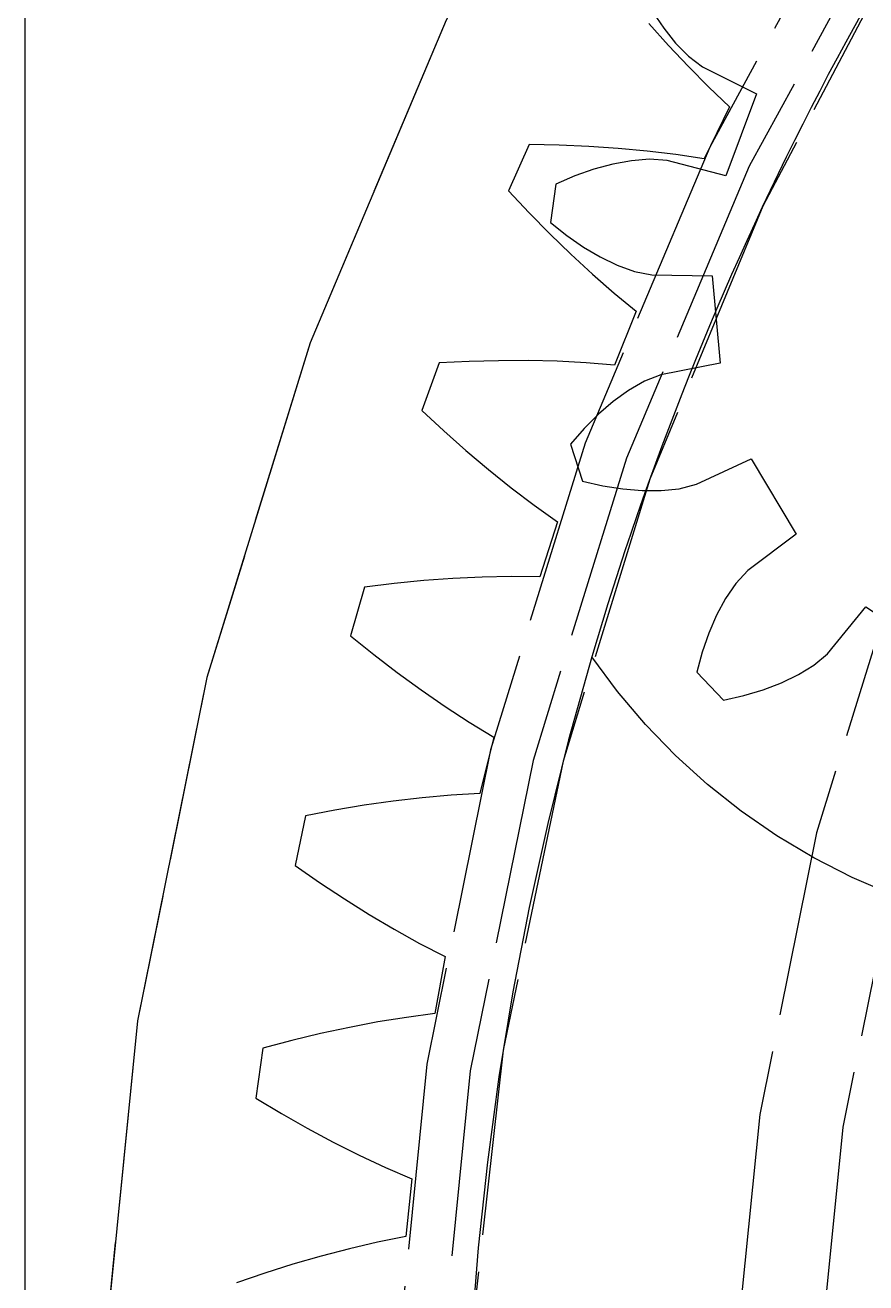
# Model space of a CAD drawing. Header units: millimetres. Extents: x -9 to 234, y -53 to 196.
# Drawn here: x 0.75 to 6.5, y 147.49 to 156.08 of the extents above; entities that cross this region are included whole.
import ezdxf

# ---------------------------------------------------------------- set-up
doc = ezdxf.new("R2010")
doc.units = ezdxf.units.MM
doc.linetypes.add('DASHED', pattern=[1.524, 1.27, -0.254])
doc.layers.add('HIDDEN', color=8, linetype='DASHED')
doc.layers.add('VISIBLE', color=7, linetype='CONTINUOUS')

msp = doc.modelspace()

# ---------------------------------------------------------------- linework, layer by layer
at = {"layer": 'HIDDEN'}
for points in [[(0.75, 81.6), (0.75, 187.1)], [(15.37911, 167.57614), (13.25, 166.48461), (11.24015, 165.18651), (9.36954, 163.69475), (7.65676, 162.02415), (6.11882, 160.19131), (4.77102, 158.21444), (3.62675, 156.11321), (2.69738, 153.90848), (1.99215, 151.62218), (1.51806, 149.27701), (1.27983, 146.8963), (1.27983, 144.5037), (1.51806, 142.12299), (1.99215, 139.77782), (2.69738, 137.49152), (3.62675, 135.28679), (4.77102, 133.18556), (6.11882, 131.20869), (7.65676, 129.37585), (9.36954, 127.70525), (11.24015, 126.21349), (13.25, 124.91539), (15.37911, 123.82386)], [(15.37911, 167.57614), (13.25, 166.48461), (11.24015, 165.18651), (9.36954, 163.69475), (7.65676, 162.02415), (6.11882, 160.19131), (4.77102, 158.21444), (3.62675, 156.11321), (2.69738, 153.90848), (1.99215, 151.62218), (1.51806, 149.27701), (1.27983, 146.8963), (1.27983, 144.5037), (1.51806, 142.12299), (1.99215, 139.77782), (2.69738, 137.49152), (3.62675, 135.28679), (4.77102, 133.18556), (6.11882, 131.20869), (7.65676, 129.37585), (9.36954, 127.70525), (11.24015, 126.21349), (13.25, 124.91539), (15.37911, 123.82386)], [(15.37911, 167.57614), (13.25, 166.48461), (11.24015, 165.18651), (9.36954, 163.69475), (7.65676, 162.02415), (6.11882, 160.19131), (4.77102, 158.21444), (3.62675, 156.11321), (2.69738, 153.90848), (1.99215, 151.62218), (1.51806, 149.27701), (1.27983, 146.8963), (1.27983, 144.5037), (1.51806, 142.12299), (1.99215, 139.77782), (2.69738, 137.49152), (3.62675, 135.28679), (4.77102, 133.18556), (6.11882, 131.20869), (7.65676, 129.37585), (9.36954, 127.70525), (11.24015, 126.21349), (13.25, 124.91539), (15.37911, 123.82386)], [(15.37911, 167.57614), (13.25, 166.48461), (11.24015, 165.18651), (9.36954, 163.69475), (7.65676, 162.02415), (6.11882, 160.19131), (4.77102, 158.21444), (3.62675, 156.11321), (2.69738, 153.90848), (1.99215, 151.62218), (1.51806, 149.27701), (1.27983, 146.8963), (1.27983, 144.5037), (1.51806, 142.12299), (1.99215, 139.77782), (2.69738, 137.49152), (3.62675, 135.28679), (4.77102, 133.18556), (6.11882, 131.20869), (7.65676, 129.37585), (9.36954, 127.70525), (11.24015, 126.21349), (13.25, 124.91539), (15.37911, 123.82386)], [(15.37911, 167.57614), (13.25, 166.48461), (11.24015, 165.18651), (9.36954, 163.69475), (7.65676, 162.02415), (6.11882, 160.19131), (4.77102, 158.21444), (3.62675, 156.11321), (2.69738, 153.90848), (1.99215, 151.62218), (1.51806, 149.27701), (1.27983, 146.8963), (1.27983, 144.5037), (1.51806, 142.12299), (1.99215, 139.77782), (2.69738, 137.49152), (3.62675, 135.28679), (4.77102, 133.18556), (6.11882, 131.20869), (7.65676, 129.37585), (9.36954, 127.70525), (11.24015, 126.21349), (13.25, 124.91539), (15.37911, 123.82386)], [(14.25, 164.75256), (12.40764, 163.56264), (10.69291, 162.19519), (9.12286, 160.6638), (7.71308, 158.9837), (6.4776, 157.17157), (5.42868, 155.24544), (4.57676, 153.22444), (3.9303, 151.12866), (3.49572, 148.97893), (3.27735, 146.79661), (3.27735, 144.60339), (3.49572, 142.42107), (3.9303, 140.27134), (4.57676, 138.17556), (5.42868, 136.15456), (6.4776, 134.22843), (7.71308, 132.4163), (9.12286, 130.7362), (10.69291, 129.20481), (12.40764, 127.83736), (14.25, 126.64744)], [(14.25, 164.75256), (12.40764, 163.56264), (10.69291, 162.19519), (9.12286, 160.6638), (7.71308, 158.9837), (6.4776, 157.17157), (5.42868, 155.24544), (4.57676, 153.22444), (3.9303, 151.12866), (3.49572, 148.97893), (3.27735, 146.79661), (3.27735, 144.60339), (3.49572, 142.42107), (3.9303, 140.27134), (4.57676, 138.17556), (5.42868, 136.15456), (6.4776, 134.22843), (7.71308, 132.4163), (9.12286, 130.7362), (10.69291, 129.20481), (12.40764, 127.83736), (14.25, 126.64744)], [(15.42345, 164.823), (13.67468, 163.818), (12.02778, 162.65355), (10.49724, 161.33989), (9.09655, 159.88859), (7.83802, 158.31241), (6.73273, 156.62524), (5.79041, 154.84191), (5.01936, 152.97812), (4.42635, 151.05028), (4.01661, 149.07536), (3.79374, 147.07072), (3.75971, 145.05403), (3.91481, 143.04301), (4.25768, 141.05539), (4.7853, 139.10864), (5.49303, 137.21989), (6.37464, 135.40579), (7.42237, 133.68228), (8.627, 132.06453), (9.97793, 130.5668), (11.46327, 129.20224), (13.06994, 127.98289), (14.78381, 126.91946)], [(14.4, 164.49275), (12.58276, 163.31905), (10.89142, 161.97025), (9.34277, 160.45975), (7.95222, 158.80256), (6.73359, 157.01514), (5.69898, 155.11528), (4.85867, 153.12184), (4.22102, 151.05464), (3.79237, 148.93422), (3.57697, 146.78166), (3.57697, 144.61834), (3.79237, 142.46578), (4.22102, 140.34536), (4.85867, 138.27816), (5.69898, 136.28472), (6.73359, 134.38486), (7.95222, 132.59744), (9.34277, 130.94025), (10.89142, 129.42975), (12.58276, 128.08095), (14.4, 126.90725)], [(14.4, 164.49275), (12.58276, 163.31905), (10.89142, 161.97025), (9.34277, 160.45975), (7.95222, 158.80256), (6.73359, 157.01514), (5.69898, 155.11528), (4.85867, 153.12184), (4.22102, 151.05464), (3.79237, 148.93422), (3.57697, 146.78166), (3.57697, 144.61834), (3.79237, 142.46578), (4.22102, 140.34536), (4.85867, 138.27816), (5.69898, 136.28472), (6.73359, 134.38486), (7.95222, 132.59744), (9.34277, 130.94025), (10.89142, 129.42975), (12.58276, 128.08095), (14.4, 126.90725)], [(14.4, 164.49275), (12.58276, 163.31905), (10.89142, 161.97025), (9.34277, 160.45975), (7.95222, 158.80256), (6.73359, 157.01514), (5.69898, 155.11528), (4.85867, 153.12184), (4.22102, 151.05464), (3.79237, 148.93422), (3.57697, 146.78166), (3.57697, 144.61834), (3.79237, 142.46578), (4.22102, 140.34536), (4.85867, 138.27816), (5.69898, 136.28472), (6.73359, 134.38486), (7.95222, 132.59744), (9.34277, 130.94025), (10.89142, 129.42975), (12.58276, 128.08095), (14.4, 126.90725)], [(14.4, 164.49275), (12.58276, 163.31905), (10.89142, 161.97025), (9.34277, 160.45975), (7.95222, 158.80256), (6.73359, 157.01514), (5.69898, 155.11528), (4.85867, 153.12184), (4.22102, 151.05464), (3.79237, 148.93422), (3.57697, 146.78166), (3.57697, 144.61834), (3.79237, 142.46578), (4.22102, 140.34536), (4.85867, 138.27816), (5.69898, 136.28472), (6.73359, 134.38486), (7.95222, 132.59744), (9.34277, 130.94025), (10.89142, 129.42975), (12.58276, 128.08095), (14.4, 126.90725)], [(15.4, 162.7607), (13.75025, 161.69518), (12.21479, 160.47069), (10.80888, 159.0994), (9.54649, 157.59495), (8.44017, 155.97227), (7.50091, 154.24751), (6.73806, 152.4378), (6.15918, 150.56112), (5.77003, 148.63613), (5.57449, 146.68196), (5.57449, 144.71804), (5.77003, 142.76387), (6.15918, 140.83888), (6.73806, 138.9622), (7.50091, 137.15249), (8.44017, 135.42773), (9.54649, 133.80505), (10.80888, 132.3006), (12.21479, 130.92931), (13.75025, 129.70482), (15.4, 128.6393)], [(15.4, 162.7607), (13.75025, 161.69518), (12.21479, 160.47069), (10.80888, 159.0994), (9.54649, 157.59495), (8.44017, 155.97227), (7.50091, 154.24751), (6.73806, 152.4378), (6.15918, 150.56112), (5.77003, 148.63613), (5.57449, 146.68196), (5.57449, 144.71804), (5.77003, 142.76387), (6.15918, 140.83888), (6.73806, 138.9622), (7.50091, 137.15249), (8.44017, 135.42773), (9.54649, 133.80505), (10.80888, 132.3006), (12.21479, 130.92931), (13.75025, 129.70482), (15.4, 128.6393)], [(15.4, 162.7607), (13.75025, 161.69518), (12.21479, 160.47069), (10.80888, 159.0994), (9.54649, 157.59495), (8.44017, 155.97227), (7.50091, 154.24751), (6.73806, 152.4378), (6.15918, 150.56112), (5.77003, 148.63613), (5.57449, 146.68196), (5.57449, 144.71804), (5.77003, 142.76387), (6.15918, 140.83888), (6.73806, 138.9622), (7.50091, 137.15249), (8.44017, 135.42773), (9.54649, 133.80505), (10.80888, 132.3006), (12.21479, 130.92931), (13.75025, 129.70482), (15.4, 128.6393)], [(15.4, 162.7607), (13.75025, 161.69518), (12.21479, 160.47069), (10.80888, 159.0994), (9.54649, 157.59495), (8.44017, 155.97227), (7.50091, 154.24751), (6.73806, 152.4378), (6.15918, 150.56112), (5.77003, 148.63613), (5.57449, 146.68196), (5.57449, 144.71804), (5.77003, 142.76387), (6.15918, 140.83888), (6.73806, 138.9622), (7.50091, 137.15249), (8.44017, 135.42773), (9.54649, 133.80505), (10.80888, 132.3006), (12.21479, 130.92931), (13.75025, 129.70482), (15.4, 128.6393)], [(14.0859, 161.22831), (12.59526, 160.03957), (11.23038, 158.7083), (10.00484, 157.24776), (8.93081, 155.67245), (8.01897, 153.99803), (7.27838, 152.24114), (6.7164, 150.41924), (6.33861, 148.55043), (6.14877, 146.6533), (6.14877, 144.7467), (6.33861, 142.84957), (6.7164, 140.98076), (7.27838, 139.15886), (8.01897, 137.40197), (8.93081, 135.72755), (10.00484, 134.15224), (11.23038, 132.6917), (12.59526, 131.36043), (14.0859, 130.17169)], [(14.0859, 161.22831), (12.59526, 160.03957), (11.23038, 158.7083), (10.00484, 157.24776), (8.93081, 155.67245), (8.01897, 153.99803), (7.27838, 152.24114), (6.7164, 150.41924), (6.33861, 148.55043), (6.14877, 146.6533), (6.14877, 144.7467), (6.33861, 142.84957), (6.7164, 140.98076), (7.27838, 139.15886), (8.01897, 137.40197), (8.93081, 135.72755), (10.00484, 134.15224), (11.23038, 132.6917), (12.59526, 131.36043), (14.0859, 130.17169)], [(6.48069, 156.18632), (6.4193, 156.07567), (6.35856, 155.96467), (6.29847, 155.85331), (6.23904, 155.74159), (6.18028, 155.62953), (6.12217, 155.51713), (6.06472, 155.40438), (6.00794, 155.2913), (5.95182, 155.17789), (5.89637, 155.06414), (5.8416, 154.95008), (5.78749, 154.83569), (5.73406, 154.72099), (5.68131, 154.60597), (5.62923, 154.49065), (5.57784, 154.37502), (5.52712, 154.25909), (5.47709, 154.14287), (5.42774, 154.02635), (5.37908, 153.90954), (5.33111, 153.79245), (5.28383, 153.67508), (5.23723, 153.55743), (5.19134, 153.43951), (5.14613, 153.32132), (5.10163, 153.20287), (5.05782, 153.08416), (5.01471, 152.96519), (4.9723, 152.84598), (4.9306, 152.72651), (4.88959, 152.6068), (4.8493, 152.48685), (4.80971, 152.36667), (4.77083, 152.24625), (4.73265, 152.12561), (4.69519, 152.00474), (4.65844, 151.88366), (4.6224, 151.76236)], [(5.04048, 156.16945), (5.11467, 156.05856)], [(5.04048, 156.16945), (5.11467, 156.05856)], [(5.01168, 156.091), (5.14575, 155.94136)], [(5.01168, 156.091), (5.14575, 155.94136)], [(5.11467, 156.05856), (5.19526, 155.95764)], [(5.11467, 156.05856), (5.19526, 155.95764)], [(5.14575, 155.94136), (5.28244, 155.79639)], [(5.14575, 155.94136), (5.28244, 155.79639)], [(5.19526, 155.95764), (5.28264, 155.86847)], [(5.19526, 155.95764), (5.28264, 155.86847)], [(5.28264, 155.86847), (5.37892, 155.79617)], [(5.28264, 155.86847), (5.37892, 155.79617)], [(5.28244, 155.79639), (5.42184, 155.65636)], [(5.28244, 155.79639), (5.42184, 155.65636)], [(5.37892, 155.79617), (5.74918, 155.61112)], [(5.37892, 155.79617), (5.74918, 155.61112)], [(5.42184, 155.65636), (5.56407, 155.52161)], [(5.42184, 155.65636), (5.56407, 155.52161)], [(5.74918, 155.61112), (5.53855, 155.04991)], [(5.74918, 155.61112), (5.53855, 155.04991)], [(5.56407, 155.52161), (5.39059, 155.16594)], [(5.56407, 155.52161), (5.39059, 155.16594)], [(4.19524, 155.26362), (4.05446, 154.94743)], [(4.19524, 155.26362), (4.05446, 154.94743)], [(4.39944, 155.25945), (4.19524, 155.26362)], [(4.39944, 155.25945), (4.19524, 155.26362)], [(4.60183, 155.25068), (4.39944, 155.25945)], [(4.60183, 155.25068), (4.39944, 155.25945)], [(4.80228, 155.23716), (4.60183, 155.25068)], [(4.80228, 155.23716), (4.60183, 155.25068)], [(5.00068, 155.2187), (4.80228, 155.23716)], [(5.00068, 155.2187), (4.80228, 155.23716)], [(5.19685, 155.19506), (5.00068, 155.2187)], [(5.19685, 155.19506), (5.00068, 155.2187)], [(4.76634, 155.13043), (4.63751, 155.09574)], [(4.76634, 155.13043), (4.63751, 155.09574)], [(4.89343, 155.15341), (4.76634, 155.13043)], [(4.89343, 155.15341), (4.76634, 155.13043)], [(5.0179, 155.16307), (4.89343, 155.15341)], [(5.0179, 155.16307), (4.89343, 155.15341)], [(5.13797, 155.15417), (5.0179, 155.16307)], [(5.13797, 155.15417), (5.0179, 155.16307)], [(5.53855, 155.04991), (5.13797, 155.15417)], [(5.53855, 155.04991), (5.13797, 155.15417)], [(5.39059, 155.16594), (5.19685, 155.19506)], [(5.39059, 155.16594), (5.19685, 155.19506)], [(4.50757, 155.05015), (4.3771, 154.99415)], [(4.50757, 155.05015), (4.3771, 154.99415)], [(4.63751, 155.09574), (4.50757, 155.05015)], [(4.63751, 155.09574), (4.50757, 155.05015)], [(4.3771, 154.99415), (4.34143, 154.73076)], [(4.3771, 154.99415), (4.34143, 154.73076)], [(4.05446, 154.94743), (4.1942, 154.79847)], [(4.05446, 154.94743), (4.1942, 154.79847)], [(4.1942, 154.79847), (4.33614, 154.65393)], [(4.1942, 154.79847), (4.33614, 154.65393)], [(4.34143, 154.73076), (4.45229, 154.64207)], [(4.34143, 154.73076), (4.45229, 154.64207)], [(4.33614, 154.65393), (4.48032, 154.51401)], [(4.33614, 154.65393), (4.48032, 154.51401)], [(4.45229, 154.64207), (4.56542, 154.56356)], [(4.45229, 154.64207), (4.56542, 154.56356)], [(4.56542, 154.56356), (4.68038, 154.49584)], [(4.56542, 154.56356), (4.68038, 154.49584)], [(4.48032, 154.51401), (4.62679, 154.37893)], [(4.48032, 154.51401), (4.62679, 154.37893)], [(4.68038, 154.49584), (4.79677, 154.43988)], [(4.68038, 154.49584), (4.79677, 154.43988)], [(4.79677, 154.43988), (4.91419, 154.39746)], [(4.79677, 154.43988), (4.91419, 154.39746)], [(4.62679, 154.37893), (4.77562, 154.24896)], [(4.62679, 154.37893), (4.77562, 154.24896)], [(4.91419, 154.39746), (5.03231, 154.37409)], [(4.91419, 154.39746), (5.03231, 154.37409)], [(5.03231, 154.37409), (5.44619, 154.36802)], [(5.03231, 154.37409), (5.44619, 154.36802)], [(5.44619, 154.36802), (5.49992, 153.771)], [(5.44619, 154.36802), (5.49992, 153.771)], [(4.77562, 154.24896), (4.9269, 154.12447)], [(4.77562, 154.24896), (4.9269, 154.12447)], [(4.9269, 154.12447), (4.77866, 153.75755)], [(4.9269, 154.12447), (4.77866, 153.75755)], [(3.57941, 153.77161), (3.46103, 153.44637)], [(3.57941, 153.77161), (3.46103, 153.44637)], [(3.7834, 153.7817), (3.57941, 153.77161)], [(3.7834, 153.7817), (3.57941, 153.77161)], [(3.9859, 153.78707), (3.7834, 153.7817)], [(3.9859, 153.78707), (3.7834, 153.7817)], [(4.18682, 153.78756), (3.9859, 153.78707)], [(4.18682, 153.78756), (3.9859, 153.78707)], [(4.38601, 153.78299), (4.18682, 153.78756)], [(4.38601, 153.78299), (4.18682, 153.78756)], [(4.58335, 153.77309), (4.38601, 153.78299)], [(4.58335, 153.77309), (4.38601, 153.78299)], [(4.77866, 153.75755), (4.58335, 153.77309)], [(4.77866, 153.75755), (4.58335, 153.77309)], [(5.49992, 153.771), (5.09377, 153.69112)], [(5.49992, 153.771), (5.09377, 153.69112)], [(5.09377, 153.69112), (4.98173, 153.64705)], [(5.09377, 153.69112), (4.98173, 153.64705)], [(4.87377, 153.58434), (4.76925, 153.50849)], [(4.87377, 153.58434), (4.76925, 153.50849)], [(4.98173, 153.64705), (4.87377, 153.58434)], [(4.98173, 153.64705), (4.87377, 153.58434)], [(4.76925, 153.50849), (4.66822, 153.42134)], [(4.76925, 153.50849), (4.66822, 153.42134)], [(3.46103, 153.44637), (3.61081, 153.30753)], [(3.46103, 153.44637), (3.61081, 153.30753)], [(4.66822, 153.42134), (4.57093, 153.32389)], [(4.66822, 153.42134), (4.57093, 153.32389)], [(4.57093, 153.32389), (4.47768, 153.21683)], [(4.57093, 153.32389), (4.47768, 153.21683)], [(3.61081, 153.30753), (3.76249, 153.17324)], [(3.61081, 153.30753), (3.76249, 153.17324)], [(3.76249, 153.17324), (3.91608, 153.04372)], [(3.76249, 153.17324), (3.91608, 153.04372)], [(4.47768, 153.21683), (4.55982, 152.96404)], [(4.47768, 153.21683), (4.55982, 152.96404)], [(5.33703, 152.94246), (5.71256, 153.11656)], [(5.33703, 152.94246), (5.71256, 153.11656)], [(5.71256, 153.11656), (6.02001, 152.60198)], [(5.71256, 153.11656), (6.02001, 152.60198)], [(3.91608, 153.04372), (4.07161, 152.91918)], [(3.91608, 153.04372), (4.07161, 152.91918)], [(4.07161, 152.91918), (4.22914, 152.79992)], [(4.07161, 152.91918), (4.22914, 152.79992)], [(4.55982, 152.96404), (4.69819, 152.93224)], [(4.55982, 152.96404), (4.69819, 152.93224)], [(4.69819, 152.93224), (4.83417, 152.91059)], [(4.69819, 152.93224), (4.83417, 152.91059)], [(4.83417, 152.91059), (4.96713, 152.89945)], [(4.83417, 152.91059), (4.96713, 152.89945)], [(4.96713, 152.89945), (5.09628, 152.89953)], [(4.96713, 152.89945), (5.09628, 152.89953)], [(5.09628, 152.89953), (5.22048, 152.91226)], [(5.09628, 152.89953), (5.22048, 152.91226)], [(5.22048, 152.91226), (5.33703, 152.94246)], [(5.22048, 152.91226), (5.33703, 152.94246)], [(4.22914, 152.79992), (4.38875, 152.68628)], [(4.22914, 152.79992), (4.38875, 152.68628)], [(4.38875, 152.68628), (4.26646, 152.30992)], [(4.38875, 152.68628), (4.26646, 152.30992)], [(6.02001, 152.60198), (5.68874, 152.35379)], [(6.02001, 152.60198), (5.68874, 152.35379)], [(3.67396, 152.29857), (3.47358, 152.28406)], [(3.67396, 152.29857), (3.47358, 152.28406)], [(3.873, 152.3079), (3.67396, 152.29857)], [(3.873, 152.3079), (3.67396, 152.29857)], [(4.07055, 152.3118), (3.873, 152.3079)], [(4.07055, 152.3118), (3.873, 152.3079)], [(4.26646, 152.30992), (4.07055, 152.3118)], [(4.26646, 152.30992), (4.07055, 152.3118)], [(5.68874, 152.35379), (5.60692, 152.26547)], [(5.68874, 152.35379), (5.60692, 152.26547)], [(3.06915, 152.24029), (2.97374, 151.90758)], [(3.06915, 152.24029), (2.97374, 151.90758)], [(3.27194, 152.26458), (3.06915, 152.24029)], [(3.27194, 152.26458), (3.06915, 152.24029)], [(3.47358, 152.28406), (3.27194, 152.26458)], [(3.47358, 152.28406), (3.27194, 152.26458)], [(5.60692, 152.26547), (5.53686, 152.16213)], [(5.60692, 152.26547), (5.53686, 152.16213)], [(5.53686, 152.16213), (5.47559, 152.04844)], [(5.53686, 152.16213), (5.47559, 152.04844)], [(5.47559, 152.04844), (5.42239, 151.92608)], [(5.47559, 152.04844), (5.42239, 151.92608)], [(6.23274, 151.78481), (6.49554, 152.10461)], [(6.23274, 151.78481), (6.49554, 152.10461)], [(6.49554, 152.10461), (6.99581, 151.77438)], [(6.49554, 152.10461), (6.99581, 151.77438)], [(2.97374, 151.90758), (3.13285, 151.77952)], [(2.97374, 151.90758), (3.13285, 151.77952)], [(5.42239, 151.92608), (5.37702, 151.79607)], [(5.42239, 151.92608), (5.37702, 151.79607)], [(3.13285, 151.77952), (3.29352, 151.65615)], [(3.13285, 151.77952), (3.29352, 151.65615)], [(5.37702, 151.79607), (5.33945, 151.65915)], [(5.37702, 151.79607), (5.33945, 151.65915)], [(6.14084, 151.70703), (6.23274, 151.78481)], [(6.14084, 151.70703), (6.23274, 151.78481)], [(4.6224, 151.76236), (4.46428, 151.19582), (4.32172, 150.62516), (4.19482, 150.05081), (4.08368, 149.47321), (3.98839, 148.89278), (3.909, 148.30996), (3.84559, 147.72519), (3.7982, 147.13891)], [(6.67299, 150.1384), (6.40232, 150.2553), (6.13987, 150.38968), (5.8868, 150.54095), (5.64417, 150.70847), (5.41303, 150.89152), (5.19437, 151.08931), (4.98914, 151.301), (4.79821, 151.52567), (4.6224, 151.76236)], [(6.67299, 150.1384), (6.40232, 150.2553), (6.13987, 150.38968), (5.8868, 150.54095), (5.64417, 150.70847), (5.41303, 150.89152), (5.19437, 151.08931), (4.98914, 151.301), (4.79821, 151.52567), (4.6224, 151.76236)], [(6.03446, 151.64168), (6.14084, 151.70703)], [(6.03446, 151.64168), (6.14084, 151.70703)], [(3.29352, 151.65615), (3.45578, 151.53765)], [(3.29352, 151.65615), (3.45578, 151.53765)], [(5.33945, 151.65915), (5.52313, 151.46704)], [(5.33945, 151.65915), (5.52313, 151.46704)], [(5.91814, 151.58557), (6.03446, 151.64168)], [(5.91814, 151.58557), (6.03446, 151.64168)], [(3.45578, 151.53765), (3.61962, 151.42427)], [(3.45578, 151.53765), (3.61962, 151.42427)], [(5.6616, 151.49842), (5.79351, 151.53791)], [(5.6616, 151.49842), (5.79351, 151.53791)], [(5.79351, 151.53791), (5.91814, 151.58557)], [(5.79351, 151.53791), (5.91814, 151.58557)], [(5.52313, 151.46704), (5.6616, 151.49842)], [(5.52313, 151.46704), (5.6616, 151.49842)], [(3.61962, 151.42427), (3.78509, 151.31628)], [(3.61962, 151.42427), (3.78509, 151.31628)], [(3.78509, 151.31628), (3.95223, 151.21405)], [(3.78509, 151.31628), (3.95223, 151.21405)], [(3.95223, 151.21405), (3.85649, 150.83008)], [(3.95223, 151.21405), (3.85649, 150.83008)], [(3.85649, 150.83008), (3.66092, 150.81829)], [(3.85649, 150.83008), (3.66092, 150.81829)], [(3.06734, 150.74897), (2.86755, 150.71547)], [(3.06734, 150.74897), (2.86755, 150.71547)], [(3.26623, 150.77743), (3.06734, 150.74897)], [(3.26623, 150.77743), (3.06734, 150.74897)], [(3.46413, 150.80062), (3.26623, 150.77743)], [(3.46413, 150.80062), (3.26623, 150.77743)], [(3.66092, 150.81829), (3.46413, 150.80062)], [(3.66092, 150.81829), (3.46413, 150.80062)], [(2.66695, 150.6771), (2.59499, 150.33855)], [(2.66695, 150.6771), (2.59499, 150.33855)], [(2.86755, 150.71547), (2.66695, 150.6771)], [(2.86755, 150.71547), (2.66695, 150.6771)], [(2.59499, 150.33855), (2.76264, 150.2219)], [(2.59499, 150.33855), (2.76264, 150.2219)], [(2.76264, 150.2219), (2.93153, 150.11003)], [(2.76264, 150.2219), (2.93153, 150.11003)], [(2.93153, 150.11003), (3.10165, 150.00314)], [(2.93153, 150.11003), (3.10165, 150.00314)], [(3.10165, 150.00314), (3.273, 149.90146)], [(3.10165, 150.00314), (3.273, 149.90146)], [(3.273, 149.90146), (3.4456, 149.80528)], [(3.273, 149.90146), (3.4456, 149.80528)], [(3.4456, 149.80528), (3.61946, 149.71496)], [(3.4456, 149.80528), (3.61946, 149.71496)], [(3.61946, 149.71496), (3.55075, 149.32525)], [(3.61946, 149.71496), (3.55075, 149.32525)], [(3.35648, 149.29984), (3.16139, 149.26849)], [(3.35648, 149.29984), (3.16139, 149.26849)], [(3.55075, 149.32525), (3.35648, 149.29984)], [(3.55075, 149.32525), (3.35648, 149.29984)], [(2.9656, 149.23155), (2.76918, 149.18929)], [(2.9656, 149.23155), (2.76918, 149.18929)], [(3.16139, 149.26849), (2.9656, 149.23155)], [(3.16139, 149.26849), (2.9656, 149.23155)], [(2.57221, 149.14194), (2.37478, 149.08966)], [(2.57221, 149.14194), (2.37478, 149.08966)], [(2.76918, 149.18929), (2.57221, 149.14194)], [(2.76918, 149.18929), (2.57221, 149.14194)], [(2.37478, 149.08966), (2.32661, 148.74691)], [(2.37478, 149.08966), (2.32661, 148.74691)], [(2.32661, 148.74691), (2.50199, 148.64224)], [(2.32661, 148.74691), (2.50199, 148.64224)], [(2.50199, 148.64224), (2.67827, 148.54243)], [(2.50199, 148.64224), (2.67827, 148.54243)], [(2.67827, 148.54243), (2.85543, 148.44767)], [(2.67827, 148.54243), (2.85543, 148.44767)], [(2.85543, 148.44767), (3.03346, 148.35819)], [(2.85543, 148.44767), (3.03346, 148.35819)], [(3.03346, 148.35819), (3.21235, 148.27428)], [(3.03346, 148.35819), (3.21235, 148.27428)], [(3.21235, 148.27428), (3.39209, 148.19631)], [(3.21235, 148.27428), (3.39209, 148.19631)], [(3.39209, 148.19631), (3.35072, 147.80275)], [(3.39209, 148.19631), (3.35072, 147.80275)], [(3.1587, 147.76386), (2.96628, 147.71897)], [(3.1587, 147.76386), (2.96628, 147.71897)], [(3.35072, 147.80275), (3.1587, 147.76386)], [(3.35072, 147.80275), (3.1587, 147.76386)], [(2.77353, 147.66847), (2.58054, 147.61261)], [(2.77353, 147.66847), (2.58054, 147.61261)], [(2.96628, 147.71897), (2.77353, 147.66847)], [(2.96628, 147.71897), (2.77353, 147.66847)], [(2.58054, 147.61261), (2.38736, 147.55163)], [(2.58054, 147.61261), (2.38736, 147.55163)], [(2.38736, 147.55163), (2.19405, 147.48571)], [(2.38736, 147.55163), (2.19405, 147.48571)]]:
    msp.add_lwpolyline(points, dxfattribs=at)
at = {"layer": 'VISIBLE'}
for points in [[(0.75, 81.6), (0.75, 187.1)], [(15.37911, 167.57614), (13.25, 166.48461), (11.24015, 165.18651), (9.36954, 163.69475), (7.65676, 162.02415), (6.11882, 160.19131), (4.77102, 158.21444), (3.62675, 156.11321), (2.69738, 153.90848), (1.99215, 151.62218), (1.51806, 149.27701), (1.27983, 146.8963), (1.27983, 144.5037), (1.51806, 142.12299), (1.99215, 139.77782), (2.69738, 137.49152), (3.62675, 135.28679), (4.77102, 133.18556), (6.11882, 131.20869), (7.65676, 129.37585), (9.36954, 127.70525), (11.24015, 126.21349), (13.25, 124.91539), (15.37911, 123.82386)]]:
    msp.add_lwpolyline(points, dxfattribs=at)

doc.saveas('drawing.dxf')
